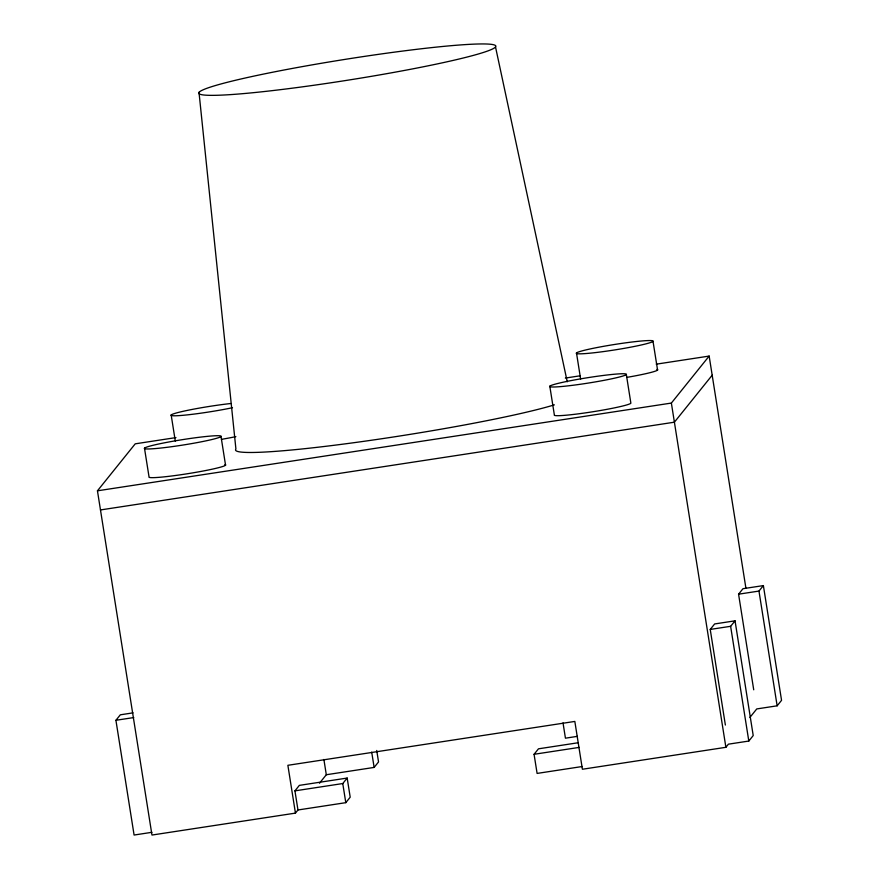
<?xml version="1.0" encoding="UTF-8"?>
<svg xmlns="http://www.w3.org/2000/svg" width="879" height="879" viewBox="0 0 879 879"><rect width="100%" height="100%" fill="white"/><g stroke="black" fill="none" stroke-linecap="round" stroke-linejoin="round"><path stroke-width="1.32" d="M297.97 809.977L294.937 790.858L299.343 785.376L347.172 778.058L350.205 797.187L345.799 802.67L297.97 809.977L295.443 813.119L151.968 835.05L97.448 490.812L135.234 443.829L175.943 437.599M151.935 832.303L134.091 835.039L115.918 720.286L120.324 714.814L133.07 712.858M319.473 783.244L326.307 774.74L374.135 767.422L378.541 761.95L376.728 750.468M294.937 790.858L342.766 783.541L347.172 778.058M97.448 490.812L671.369 403.065L709.155 356.083L745.864 587.886M712.188 375.201L674.391 422.195L100.481 509.941M582.272 766.51L537.102 773.421L534.069 754.292L538.475 748.82L578.338 742.722M725.373 725.043L710.232 629.43L714.638 623.947L735.042 620.827L753.215 735.569L748.809 741.052L728.405 744.172L725.889 747.304L582.403 769.246L574.833 721.428L287.872 765.301L295.443 813.119M753.721 689.806L738.569 594.182L742.986 588.699L763.379 585.59L781.552 700.332L777.146 705.815L756.753 708.935L749.908 717.429M710.232 629.43L730.625 626.309L735.042 620.827M738.569 594.182L758.973 591.073L763.379 585.59M565.34 378.069L580.261 375.783M656.239 364.17L709.155 356.083M115.918 720.286L133.762 717.561M577.393 736.349L565.439 738.184L563.021 722.879M534.069 754.292L579.239 747.392M495.525 46.983A150.43 10.493 -9 0 1 264.678 91.493A150.43 10.493 -9 0 1 281.588 70.474A150.43 10.493 -9 0 1 495.525 46.983L567.252 381.783M758.973 591.073L777.146 705.815M730.625 626.309L748.809 741.052M671.369 403.065L725.889 747.304M653.02 341.338A38.819 2.703 -9 0 1 593.446 352.82A38.819 2.703 -9 0 1 597.819 347.392A38.819 2.703 -9 0 1 653.02 341.338L657.569 370.026M626.331 374.52A38.819 2.703 -9 0 1 566.768 386.002A38.819 2.703 -9 0 1 571.13 380.585A38.819 2.703 -9 0 1 626.331 374.52L630.88 403.208A38.819 2.703 -9 0 1 590.095 412.185A38.819 2.703 -9 0 1 554.352 414.91L549.814 386.222M576.503 353.028L580.634 379.113M371.707 752.127L374.135 767.422M342.766 783.541L345.799 802.67M323.89 759.445L326.307 774.74M221.014 436.489A38.819 2.703 -9 0 1 161.439 447.971A38.819 2.703 -9 0 1 165.801 442.555A38.819 2.703 -9 0 1 221.014 436.489L225.551 465.178M171.174 414.998L175.306 441.082M144.486 448.191L149.034 476.879A38.819 2.703 -9 0 0 189.787 473.363A38.819 2.703 -9 0 0 224.903 464.562M199.006 92.317L235.913 449.037A169.834 11.845 -9 0 0 360.544 441.785A169.834 11.845 -9 0 0 554.374 404.856M656.921 369.411A38.819 2.703 -9 0 1 626.771 377.388M232.495 407.713A38.819 2.703 -9 0 1 181.568 415.426A38.819 2.703 -9 0 1 180.151 411.998A38.819 2.703 -9 0 1 230.748 403.516M235.869 436.643A38.819 2.703 -9 0 1 221.453 439.346"/></g></svg>
